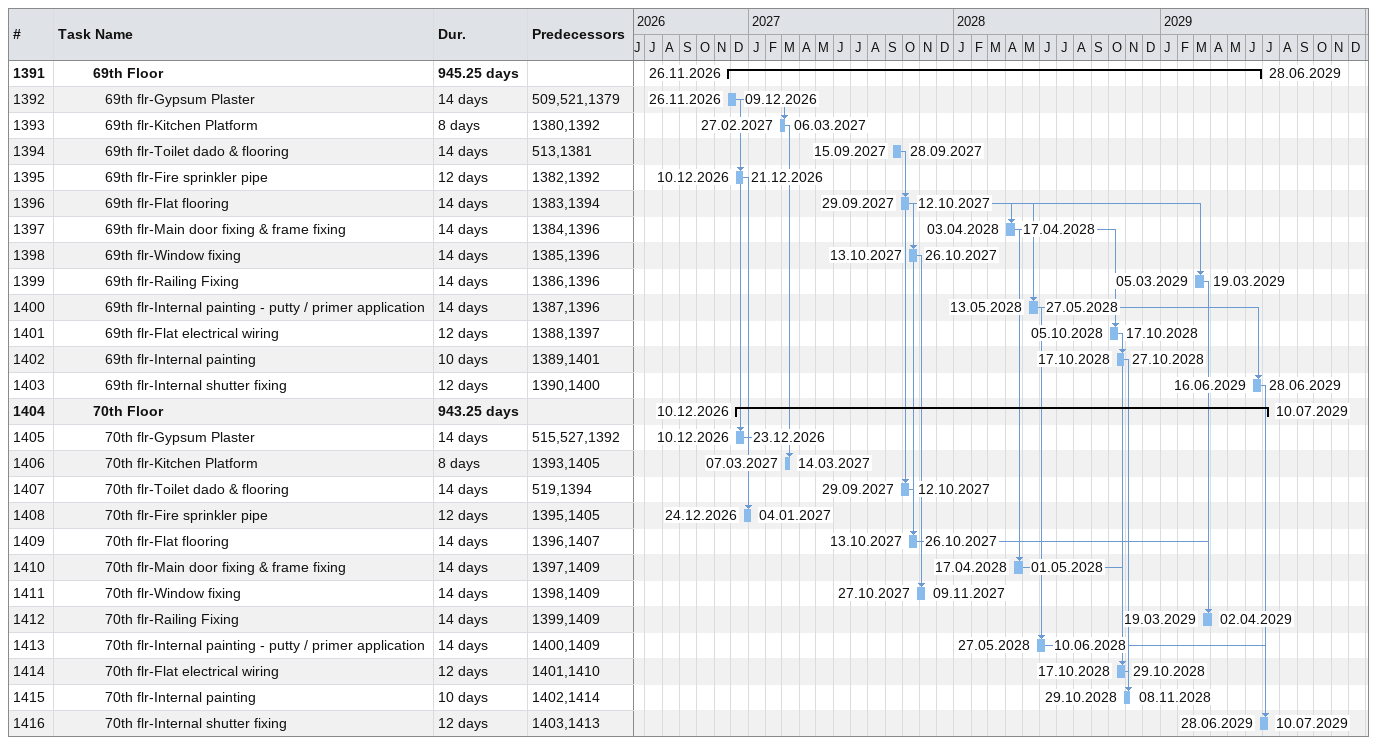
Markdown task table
| ID | Level | Task | Duration | Start | Finish | Predecessors |
|---|---|---|---|---|---|---|
| 1391 | 4 | **69th Floor** | 945.25d | 2026-11-26 | 2029-06-28 |  |
| 1392 | 5 | 69th flr-Gypsum Plaster | 14d | 2026-11-26 | 2026-12-09 | 509, 521, 1379 |
| 1393 | 5 | 69th flr-Kitchen Platform | 8d | 2027-02-27 | 2027-03-06 | 1380, 1392 |
| 1394 | 5 | 69th flr-Toilet dado & flooring | 14d | 2027-09-15 | 2027-09-28 | 513, 1381 |
| 1395 | 5 | 69th flr-Fire sprinkler pipe | 12d | 2026-12-10 | 2026-12-21 | 1382, 1392 |
| 1396 | 5 | 69th flr-Flat flooring | 14d | 2027-09-29 | 2027-10-12 | 1383, 1394 |
| 1397 | 5 | 69th flr-Main door fixing & frame fixing | 14d | 2028-04-03 | 2028-04-17 | 1384, 1396 |
| 1398 | 5 | 69th flr-Window fixing | 14d | 2027-10-13 | 2027-10-26 | 1385, 1396 |
| 1399 | 5 | 69th flr-Railing Fixing | 14d | 2029-03-05 | 2029-03-19 | 1386, 1396 |
| 1400 | 5 | 69th flr-Internal painting - putty / primer application | 14d | 2028-05-13 | 2028-05-27 | 1387, 1396 |
| 1401 | 5 | 69th flr-Flat electrical wiring | 12d | 2028-10-05 | 2028-10-17 | 1388, 1397 |
| 1402 | 5 | 69th flr-Internal painting | 10d | 2028-10-17 | 2028-10-27 | 1389, 1401 |
| 1403 | 5 | 69th flr-Internal shutter fixing | 12d | 2029-06-16 | 2029-06-28 | 1390, 1400 |
| 1404 | 4 | **70th Floor** | 943.25d | 2026-12-10 | 2029-07-10 |  |
| 1405 | 5 | 70th flr-Gypsum Plaster | 14d | 2026-12-10 | 2026-12-23 | 515, 527, 1392 |
| 1406 | 5 | 70th flr-Kitchen Platform | 8d | 2027-03-07 | 2027-03-14 | 1393, 1405 |
| 1407 | 5 | 70th flr-Toilet dado & flooring | 14d | 2027-09-29 | 2027-10-12 | 519, 1394 |
| 1408 | 5 | 70th flr-Fire sprinkler pipe | 12d | 2026-12-24 | 2027-01-04 | 1395, 1405 |
| 1409 | 5 | 70th flr-Flat flooring | 14d | 2027-10-13 | 2027-10-26 | 1396, 1407 |
| 1410 | 5 | 70th flr-Main door fixing & frame fixing | 14d | 2028-04-17 | 2028-05-01 | 1397, 1409 |
| 1411 | 5 | 70th flr-Window fixing | 14d | 2027-10-27 | 2027-11-09 | 1398, 1409 |
| 1412 | 5 | 70th flr-Railing Fixing | 14d | 2029-03-19 | 2029-04-02 | 1399, 1409 |
| 1413 | 5 | 70th flr-Internal painting - putty / primer application | 14d | 2028-05-27 | 2028-06-10 | 1400, 1409 |
| 1414 | 5 | 70th flr-Flat electrical wiring | 12d | 2028-10-17 | 2028-10-29 | 1401, 1410 |
| 1415 | 5 | 70th flr-Internal painting | 10d | 2028-10-29 | 2028-11-08 | 1402, 1414 |
| 1416 | 5 | 70th flr-Internal shutter fixing | 12d | 2029-06-28 | 2029-07-10 | 1403, 1413 |
